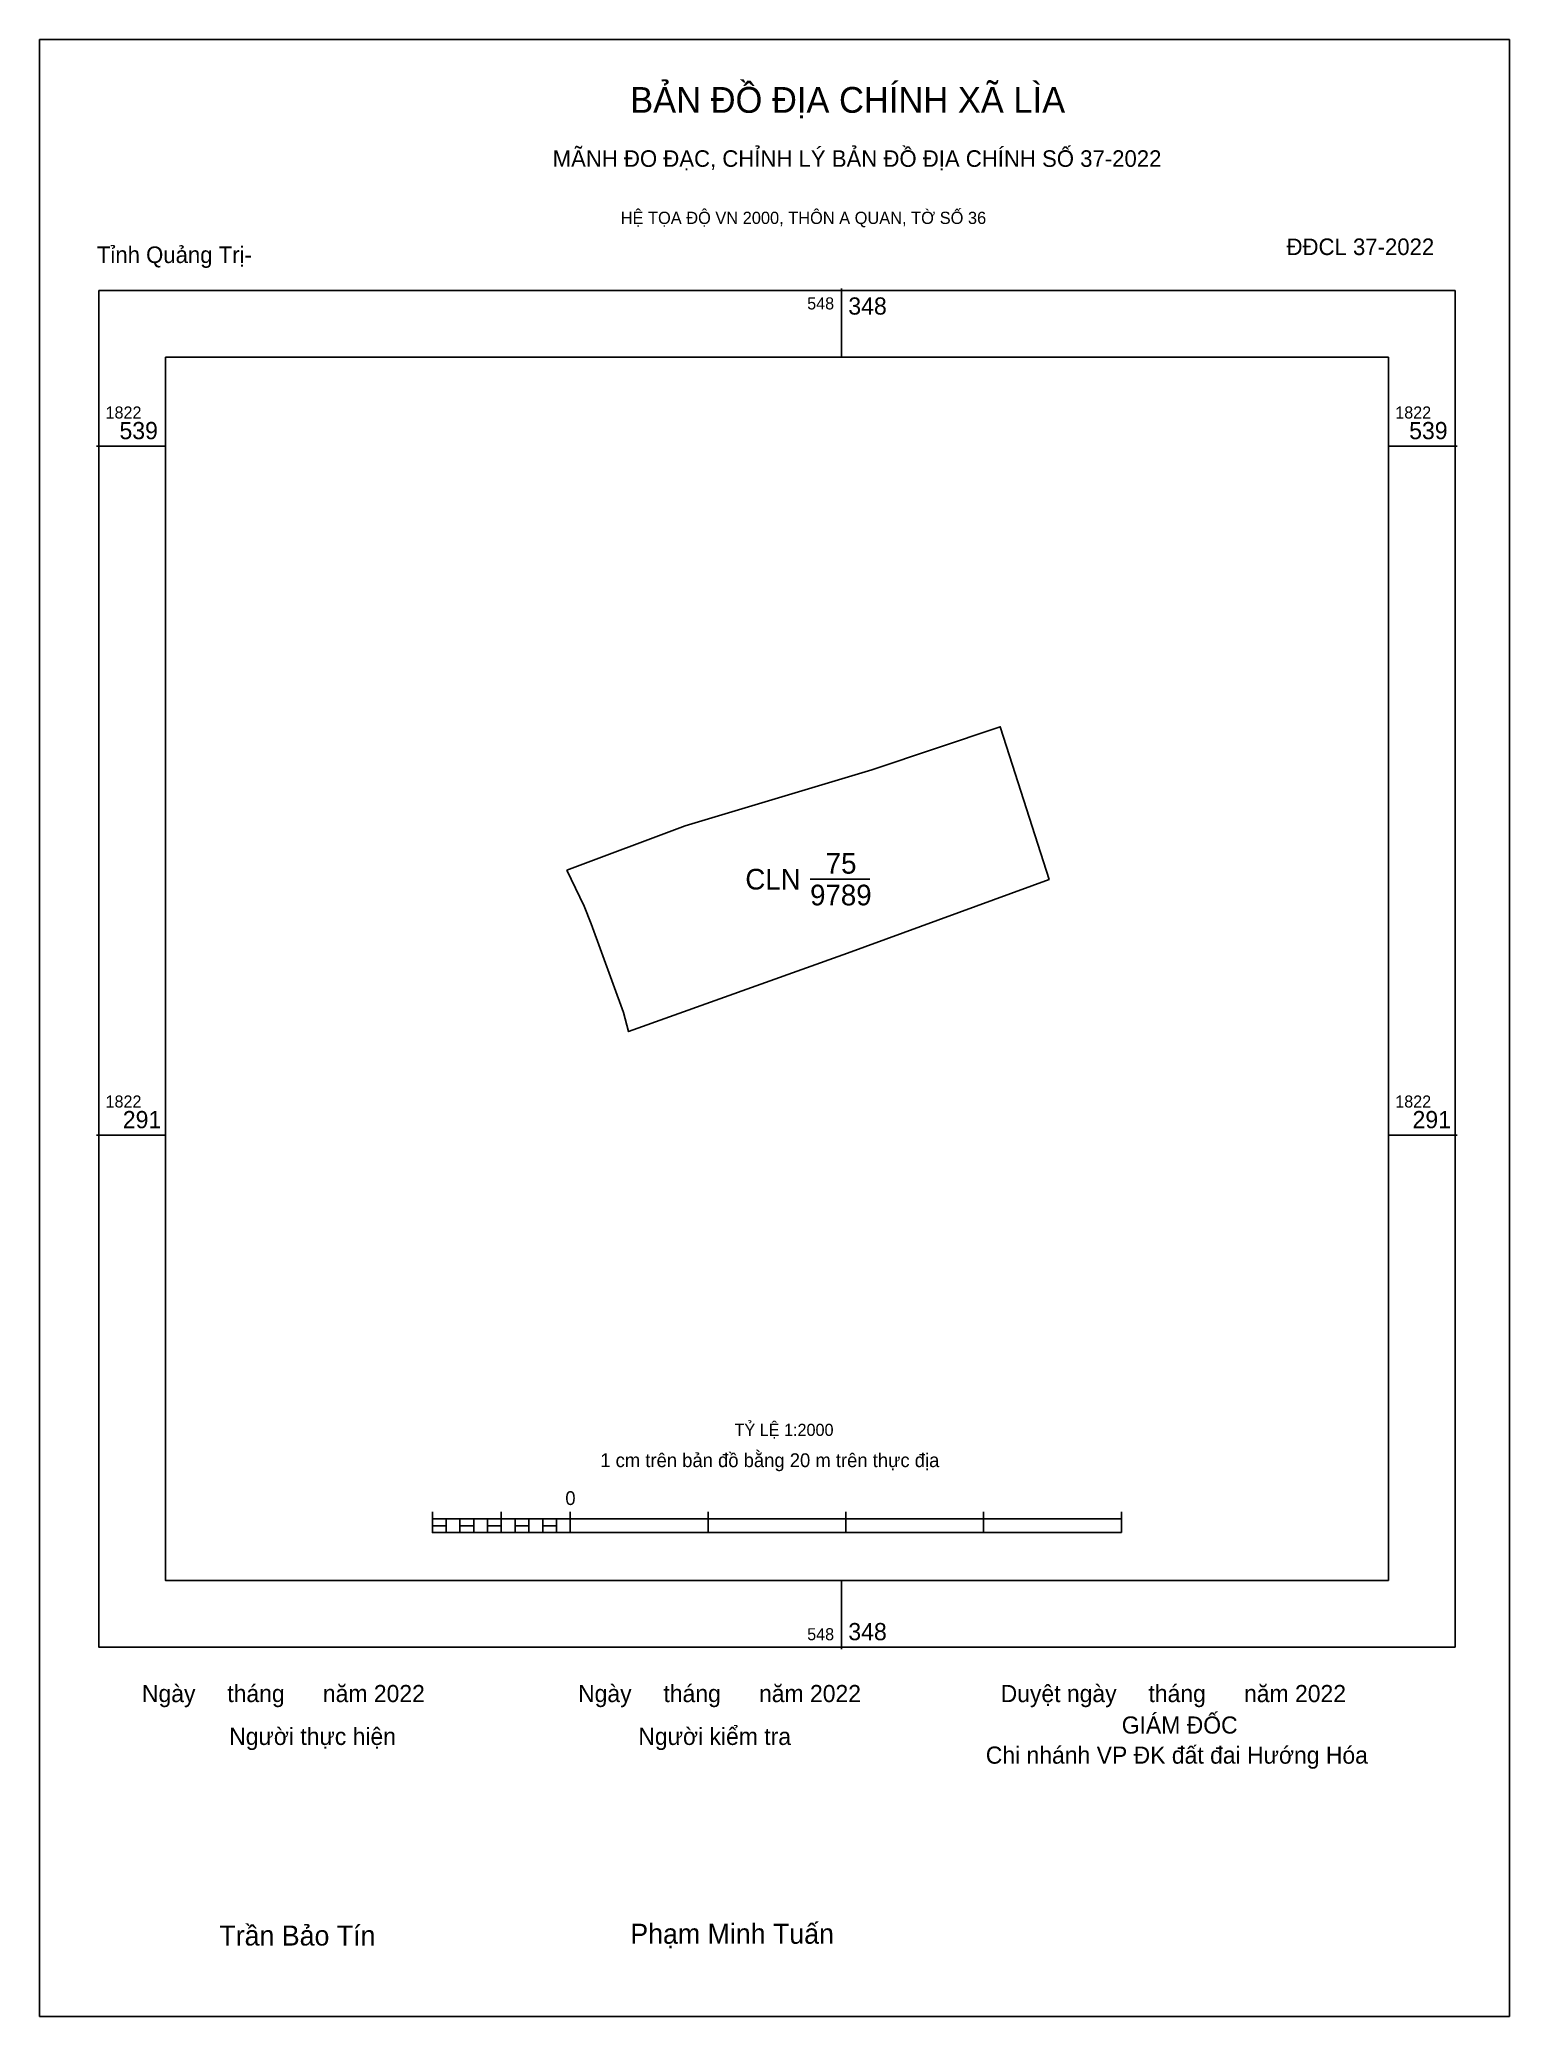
# Model space of a CAD drawing. Extents: x 548060 to 548589, y 1821975 to 1822686.
import ezdxf

# ---------------------------------------------------------------- set-up
doc = ezdxf.new("R2010")
doc.units = 0
for name, color, linetype in [('Level 10', 7, 'Continuous'), ('Level 13', 7, 'Continuous'), ('Level 15', 7, 'Continuous'), ('Level 27', 7, 'Continuous'), ('Level 6', 7, 'Continuous'), ('Level 62', 7, 'Continuous'), ('Level 63', 7, 'Continuous'), ('Level 9', 7, 'Continuous')]:
    doc.layers.add(name, color=color, linetype=linetype)

msp = doc.modelspace()

# ---------------------------------------------------------------- linework, layer by layer
at = {"layer": 'Level 10'}
msp.add_lwpolyline([(548249.65, 1822387.26), (548292.29, 1822403.15), (548359.45, 1822423.31), (548405.64, 1822438.79), (548408.96, 1822428.4), (548423.18, 1822383.9), (548350.61, 1822357.39), (548271.87, 1822329.16), (548270.01, 1822336.04), (548258.44, 1822367.87), (548255.92, 1822374.21)], close=True, dxfattribs=at)
at = {"layer": 'Level 13'}
msp.add_line((548337.19, 1822383.97), (548358.73, 1822383.97), dxfattribs=at)
at = {"layer": 'Level 15'}
msp.add_lwpolyline([(548059.94, 1822686.06), (548588.85, 1822686.06), (548588.85, 1821974.8), (548059.94, 1821974.8)], close=True, dxfattribs=at)
at = {"layer": 'Level 27'}
for p, q in [((548405.64, 1822438.79), (548405.66, 1822438.8)), ((548408.96, 1822428.4), (548408.99, 1822428.4)), ((548292.29, 1822403.15), (548292.29, 1822403.17)), ((548249.65, 1822387.26), (548249.63, 1822387.25)), ((548423.18, 1822383.9), (548423.2, 1822383.89)), ((548271.87, 1822329.16), (548271.87, 1822329.13))]:
    msp.add_line(p, q, dxfattribs=at)
at = {"layer": 'Level 62'}
msp.add_lwpolyline([(548105.24, 1822571.75), (548545.28, 1822571.75), (548545.28, 1822131.7), (548105.24, 1822131.7)], close=True, dxfattribs=at)
at = {"layer": 'Level 63'}
for p, q in [((548348.48, 1822596.54), (548348.48, 1822571.75)), ((548080.45, 1822539.79), (548105.24, 1822539.79)), ((548545.28, 1822539.79), (548570.07, 1822539.79)), ((548080.45, 1822291.9), (548105.24, 1822291.9)), ((548545.28, 1822291.9), (548570.07, 1822291.9)), ((548201.31, 1822156.33), (548201.31, 1822148.89)), ((548201.31, 1822153.85), (548449.21, 1822153.85)), ((548206.27, 1822153.85), (548206.27, 1822148.89)), ((548211.23, 1822153.85), (548211.23, 1822148.89)), ((548216.19, 1822153.85), (548216.19, 1822148.89)), ((548221.14, 1822153.85), (548221.14, 1822148.89)), ((548226.1, 1822156.33), (548226.1, 1822148.89)), ((548226.1, 1822153.85), (548226.1, 1822148.89)), ((548231.06, 1822153.85), (548231.06, 1822148.89)), ((548236.02, 1822153.85), (548236.02, 1822148.89)), ((548240.98, 1822153.85), (548240.98, 1822148.89)), ((548245.93, 1822153.85), (548245.93, 1822148.89)), ((548250.89, 1822156.33), (548250.89, 1822148.89)), ((548250.89, 1822153.85), (548250.89, 1822148.89)), ((548300.47, 1822156.33), (548300.47, 1822148.89)), ((548350.05, 1822156.33), (548350.05, 1822148.89)), ((548399.63, 1822156.33), (548399.63, 1822148.89)), ((548449.21, 1822156.33), (548449.21, 1822148.89)), ((548201.31, 1822148.89), (548449.21, 1822148.89)), ((548348.48, 1822131.7), (548348.48, 1822106.91))]:
    msp.add_line(p, q, dxfattribs=at)
for points in [[(548081.22, 1822595.76), (548569.3, 1822595.76), (548569.3, 1822107.69), (548081.22, 1822107.69)], [(548201.31, 1822151.37), (548206.27, 1822151.37), (548206.27, 1822148.89), (548201.31, 1822148.89)], [(548201.31, 1822151.37), (548206.27, 1822151.37), (548206.27, 1822148.89), (548201.31, 1822148.89)], [(548211.23, 1822151.37), (548216.19, 1822151.37), (548216.19, 1822148.89), (548211.23, 1822148.89)], [(548221.14, 1822151.37), (548226.1, 1822151.37), (548226.1, 1822148.89), (548221.14, 1822148.89)], [(548231.06, 1822151.37), (548236.02, 1822151.37), (548236.02, 1822148.89), (548231.06, 1822148.89)], [(548240.98, 1822151.37), (548245.93, 1822151.37), (548245.93, 1822148.89), (548240.98, 1822148.89)]]:
    msp.add_lwpolyline(points, close=True, dxfattribs=at)

# ---------------------------------------------------------------- texts
at = {"layer": 'Level 13'}
for s, p in [('CLN', (548313.9, 1822380.25)), ('75', (548342.83, 1822385.95)), ('9789', (548337.21, 1822374.55))]:
    msp.add_text(s, height=7.437, dxfattribs=at).set_placement(p)
at = {"layer": 'Level 6'}
msp.add_text('TỶ LỆ 1:2000', height=4.3578, dxfattribs=at).set_placement((548310, 1822183.67))
at = {"layer": 'Level 63'}
for s, height, p in [('BẢN ĐỒ ĐỊA CHÍNH XÃ LÌA', 9.2804, (548272.45, 1822659.7)), ('MÃNH ĐO ĐẠC, CHỈNH LÝ BẢN ĐỒ ĐỊA CHÍNH SỐ 37-2022', 5.955, (548244.57, 1822640.26)), ('HỆ TỌA ĐỘ VN 2000, THÔN A QUAN, TỜ SỐ 36', 4.4082, (548269.06, 1822619.7)), ('548', 4.338, (548336.16, 1822588.95)), ('348', 6.197, (548350.96, 1822587.09)), ('1822', 4.338, (548083.7, 1822549.71)), ('1822', 4.338, (548547.76, 1822549.71)), ('539', 6.197, (548088.7, 1822542.27)), ('539', 6.197, (548552.76, 1822542.27)), ('1822', 4.338, (548083.7, 1822301.81)), ('1822', 4.338, (548547.76, 1822301.81)), ('291', 6.197, (548089.91, 1822294.38)), ('291', 6.197, (548553.97, 1822294.38)), ('1 cm trên bản đồ bằng 20 m trên thực địa', 4.9579, (548261.7, 1822172.44)), ('0', 4.96, (548249.13, 1822158.81)), ('548', 4.338, (548336.16, 1822110.16)), ('348', 6.197, (548350.96, 1822110.16)), ('Ngày     tháng      năm 2022', 6.1685, (548096.79, 1822087.9)), ('Ngày     tháng      năm 2022', 6.1685, (548253.72, 1822087.9)), ('Duyệt ngày     tháng      năm 2022', 6.1685, (548405.77, 1822087.9)), ('GIÁM ĐỐC', 6.168, (548449.34, 1822076.57)), ('Người thực hiện', 6.1685, (548128.18, 1822072.48)), ('Người kiểm tra', 6.1685, (548275.4, 1822072.48)), ('Chi nhánh VP ĐK đất đai Hướng Hóa', 6.1685, (548400.42, 1822065.75)), ('Trần Bảo Tín', 7.1949, (548124.66, 1822000.31)), ('Phạm Minh Tuấn', 7.1949, (548272.52, 1822000.96))]:
    msp.add_text(s, height=height, dxfattribs=at).set_placement(p)
at = {"layer": 'Level 9'}
for s, p in [('Tỉnh Quảng Trị-', (548080.58, 1822605.65)), ('ĐĐCL 37-2022', (548508.65, 1822608.52))]:
    msp.add_text(s, height=5.955, dxfattribs=at).set_placement(p)

doc.saveas('drawing.dxf')
